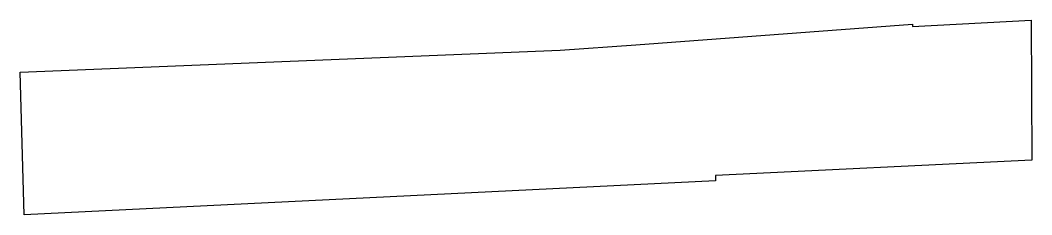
# Model space of a CAD drawing. Header units: millimetres. Extents: x 614063.7 to 614092.2, y 1320505.6 to 1320511.2.
import ezdxf

# ---------------------------------------------------------------- set-up
doc = ezdxf.new("R2010")
doc.units = ezdxf.units.MM

msp = doc.modelspace()

# ---------------------------------------------------------------- linework, layer by layer
msp.add_lwpolyline([(614063.79, 1320505.65), (614063.68, 1320509.69), (614078.92, 1320510.31), (614081.06, 1320510.46), (614088.87, 1320511.05), (614088.87, 1320510.98), (614092.22, 1320511.16), (614092.24, 1320507.2), (614083.31, 1320506.76), (614083.31, 1320506.61)], close=True)

doc.saveas('drawing.dxf')
